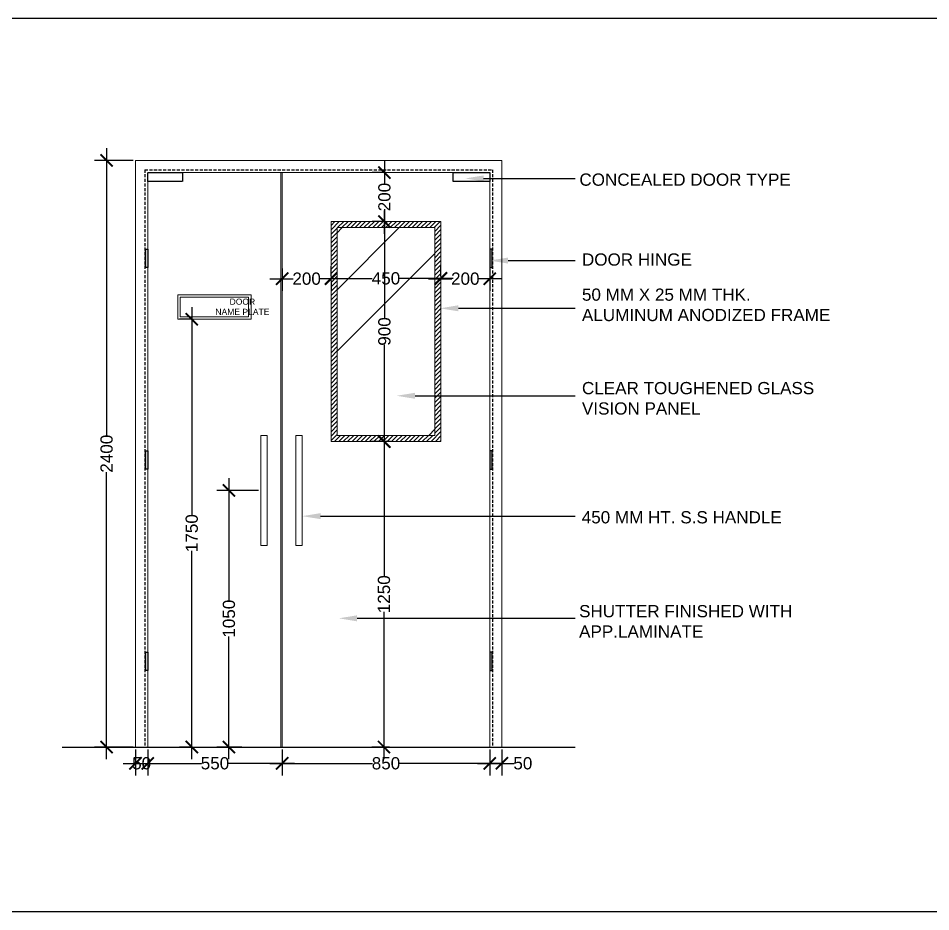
# Model space of a CAD drawing. Header units: millimetres. Extents: x -661525 to 498941, y 282148 to 1359693.
# Drawn here: x -342945 to -339209, y 288714 to 292369 of the extents above; entities that cross this region are included whole.
import ezdxf
from ezdxf import colors
from ezdxf.entities.mleader import LeaderData, LeaderLine
from ezdxf.math import Vec2, Vec3

# ---------------------------------------------------------------- set-up
doc = ezdxf.new("R2010")
doc.units = ezdxf.units.MM
doc.header["$LTSCALE"] = 2.5
doc.header["$PDMODE"] = 35
doc.header["$PDSIZE"] = 15
doc.linetypes.add('DASHED', pattern=[0.75, 0.5, -0.25])
doc.layers.get('0').update_dxf_attribs({"linetype": 'CONTINUOUS'})
doc.layers.get('DEFPOINTS').update_dxf_attribs({"linetype": 'CONTINUOUS'})
for name, color, linetype in [('A-HATCH', 251, 'CONTINUOUS'), ('DOOR TEXT', 7, 'CONTINUOUS'), ('DOOR TYPE', 7, 'CONTINUOUS'), ('HATCH', 8, 'CONTINUOUS')]:
    doc.layers.add(name, color=color, linetype=linetype)
for name, color, linetype, lineweight in [('DIM', 47, 'CONTINUOUS', 18), ('furn', 26, 'CONTINUOUS', 18), ('partition', 6, 'CONTINUOUS', 18), ('TEXT', 7, 'CONTINUOUS', 9)]:
    doc.layers.add(name, color=color, linetype=linetype, lineweight=lineweight)
doc.styles.add('ARIAL', font='arial.ttf')
doc.styles.add('COMPLEX', font='complex.shx', dxfattribs={"width": 0.8})
doc.styles.add('SIMPLEX', font='verdana.ttf', dxfattribs={"height": 200})
doc.styles.get("Standard").update_dxf_attribs({"font": 'txt.shx', "height": 1})
doc.dimstyles.new('TICK100', dxfattribs={"dimtxt": 250, "dimasz": 200, "dimexe": 150, "dimexo": 10, "dimgap": 50, "dimtad": 0, "dimdec": 0, "dimrnd": 5, "dimzin": 1, "dimdsep": 46, "dimtxsty": 'COMPLEX', "dimblk1": 'ARCHTICK', "dimblk2": 'ARCHTICK', "dimsah": 1, "dimcen": 0.09375, "dimdle": 150, "dimclrd": 11, "dimclre": 11, "dimclrt": 7, "dimadec": 0, "dimazin": 0, "dimtfac": 1, "dimtdec": 0, "dimtofl": 0, "dimtmove": 0, "dimatfit": 3, "dimldrblk": 'OPEN90', "dimfxl": 1, "dimtolj": 1, "dimtzin": 1, "dimarcsym": 0})

# ---------------------------------------------------------------- blocks, each defined once
blk = doc.blocks.new('_ARCHTICK')
at = {"color": 0, "linetype": 'ByBlock', "const_width": 0.15}
blk.add_lwpolyline([(-0.5, -0.5), (0.5, 0.5)], dxfattribs=at)
blk = doc.blocks.new('*D100')
at = {"layer": 'DEFPOINTS', "color": 0, "transparency": 16777216}
for p in [(-342582.7, 291787.9), (-342464.5, 291787.9), (-342464.5, 289387.9)]:
    blk.add_point(p, dxfattribs=at)
at = {"layer": 'DOOR TYPE', "color": 8, "lineweight": -2, "transparency": 16777216}
for p, q in [((-342582.7, 291837.9), (-342582.7, 290662.8)), ((-342474.5, 291787.9), (-342632.7, 291787.9)), ((-342582.7, 289337.9), (-342582.7, 290513)), ((-342474.5, 289387.9), (-342632.7, 289387.9))]:
    blk.add_line(p, q, dxfattribs=at)
at = {"layer": 'DOOR TYPE', "color": 8, "lineweight": -2, "transparency": 16777216, "xscale": 50, "yscale": 50, "zscale": 50}
for p, rotation in [((-342582.7, 291787.9), 90), ((-342582.7, 289387.9), 270)]:
    blk.add_blockref('_ARCHTICK', p, dxfattribs=dict(at, rotation=rotation))
at = {"layer": 'DOOR TYPE', "color": 1, "transparency": 16777216, "insert": (-342582.7, 290587.9), "char_height": 50, "attachment_point": 5, "rotation": 90, "style": 'ARIAL'}
blk.add_mtext('\\A1;2400', dxfattribs=at)
blk = doc.blocks.new('*D91')
at = {"layer": 'DEFPOINTS', "color": 0, "transparency": 16777216}
for p in [(-342081.8, 290437.9), (-341951, 290437.9), (-342019.4, 289387.9)]:
    blk.add_point(p, dxfattribs=at)
at = {"layer": 'DOOR TYPE', "color": 8, "lineweight": -2, "transparency": 16777216}
for p, q in [((-342081.8, 290487.9), (-342081.8, 289985.1)), ((-341961, 290437.9), (-342131.8, 290437.9)), ((-342081.8, 289337.9), (-342081.8, 289840.8)), ((-342029.4, 289387.9), (-342131.8, 289387.9))]:
    blk.add_line(p, q, dxfattribs=at)
at = {"layer": 'DOOR TYPE', "color": 8, "lineweight": -2, "transparency": 16777216, "xscale": 50, "yscale": 50, "zscale": 50}
for p, rotation in [((-342081.8, 290437.9), 90), ((-342081.8, 289387.9), 270)]:
    blk.add_blockref('_ARCHTICK', p, dxfattribs=dict(at, rotation=rotation))
at = {"layer": 'DOOR TYPE', "color": 1, "transparency": 16777216, "insert": (-342081.8, 289912.9), "char_height": 50, "attachment_point": 5, "rotation": 90, "style": 'ARIAL'}
blk.add_mtext('\\A1;1050', dxfattribs=at)
blk = doc.blocks.new('*D92')
at = {"layer": 'DEFPOINTS', "color": 0, "transparency": 16777216}
for p in [(-341447.2, 290638.1), (-341447.2, 290638.1), (-341415.3, 289387.9)]:
    blk.add_point(p, dxfattribs=at)
at = {"layer": 'DOOR TYPE', "color": 8, "lineweight": -2, "transparency": 16777216}
for p, q in [((-341447.2, 290688.1), (-341447.2, 290085.2)), ((-341457.2, 290638.1), (-341497.2, 290638.1)), ((-341447.2, 289337.9), (-341447.2, 289940.9)), ((-341425.3, 289387.9), (-341497.2, 289387.9))]:
    blk.add_line(p, q, dxfattribs=at)
at = {"layer": 'DOOR TYPE', "color": 8, "lineweight": -2, "transparency": 16777216, "xscale": 50, "yscale": 50, "zscale": 50}
for p, rotation in [((-341447.2, 290638.1), 90), ((-341447.2, 289387.9), 270)]:
    blk.add_blockref('_ARCHTICK', p, dxfattribs=dict(at, rotation=rotation))
at = {"layer": 'DOOR TYPE', "color": 1, "transparency": 16777216, "insert": (-341447.2, 290013), "char_height": 50, "attachment_point": 5, "rotation": 90, "style": 'ARIAL'}
blk.add_mtext('\\A1;1250', dxfattribs=at)
blk = doc.blocks.new('*D93')
at = {"layer": 'DEFPOINTS', "color": 0, "transparency": 16777216}
for p in [(-341445.4, 291537.9), (-341439.2, 291537.9), (-341410.7, 290638.1)]:
    blk.add_point(p, dxfattribs=at)
at = {"layer": 'DOOR TYPE', "color": 8, "lineweight": -2, "transparency": 16777216}
for p, q in [((-341445.4, 291587.9), (-341445.4, 291143.1)), ((-341449.2, 291537.9), (-341495.4, 291537.9)), ((-341445.4, 290588.1), (-341445.4, 291033)), ((-341420.7, 290638.1), (-341495.4, 290638.1))]:
    blk.add_line(p, q, dxfattribs=at)
at = {"layer": 'DOOR TYPE', "color": 8, "lineweight": -2, "transparency": 16777216, "xscale": 50, "yscale": 50, "zscale": 50}
for p, rotation in [((-341445.4, 291537.9), 90), ((-341445.4, 290638.1), 270)]:
    blk.add_blockref('_ARCHTICK', p, dxfattribs=dict(at, rotation=rotation))
at = {"layer": 'DOOR TYPE', "color": 1, "transparency": 16777216, "insert": (-341445.4, 291088), "char_height": 50, "attachment_point": 5, "rotation": 90, "style": 'ARIAL'}
blk.add_mtext('\\A1;900', dxfattribs=at)
blk = doc.blocks.new('*D88')
at = {"layer": 'DEFPOINTS', "color": 0, "transparency": 16777216}
for p in [(-341864, 291355.1), (-341664, 291305.1), (-341664, 291303.8)]:
    blk.add_point(p, dxfattribs=at)
at = {"layer": 'DOOR TYPE', "color": 8, "lineweight": -2, "transparency": 16777216}
for p, q in [((-341864, 291345.1), (-341864, 291253.8)), ((-341914, 291303.8), (-341819.5, 291303.8)), ((-341614, 291303.8), (-341708.5, 291303.8)), ((-341664, 291295.1), (-341664, 291253.8))]:
    blk.add_line(p, q, dxfattribs=at)
at = {"layer": 'DOOR TYPE', "color": 8, "lineweight": -2, "transparency": 16777216, "xscale": 50, "yscale": 50, "zscale": 50, "rotation": 180}
blk.add_blockref('_ARCHTICK', (-341864, 291303.8), dxfattribs=at)
at = {"layer": 'DOOR TYPE', "color": 8, "lineweight": -2, "transparency": 16777216, "xscale": 50, "yscale": 50, "zscale": 50}
blk.add_blockref('_ARCHTICK', (-341664, 291303.8), dxfattribs=at)
at = {"layer": 'DOOR TYPE', "color": 1, "transparency": 16777216, "insert": (-341764, 291303.8), "char_height": 50, "attachment_point": 5, "style": 'ARIAL'}
blk.add_mtext('\\A1;200', dxfattribs=at)
blk = doc.blocks.new('*D89')
at = {"layer": 'DEFPOINTS', "color": 0, "transparency": 16777216}
for p in [(-341664, 291303.8), (-341214.5, 291305.1), (-341214.5, 291305.1)]:
    blk.add_point(p, dxfattribs=at)
at = {"layer": 'DOOR TYPE', "color": 8, "lineweight": -2, "transparency": 16777216}
for p, q in [((-341664, 291313.8), (-341664, 291355.1)), ((-341214.5, 291315.1), (-341214.5, 291355.1)), ((-341714, 291305.1), (-341495.3, 291305.1)), ((-341164.5, 291305.1), (-341383.1, 291305.1))]:
    blk.add_line(p, q, dxfattribs=at)
at = {"layer": 'DOOR TYPE', "color": 8, "lineweight": -2, "transparency": 16777216, "xscale": 50, "yscale": 50, "zscale": 50, "rotation": 180}
blk.add_blockref('_ARCHTICK', (-341664, 291305.1), dxfattribs=at)
at = {"layer": 'DOOR TYPE', "color": 8, "lineweight": -2, "transparency": 16777216, "xscale": 50, "yscale": 50, "zscale": 50}
blk.add_blockref('_ARCHTICK', (-341214.5, 291305.1), dxfattribs=at)
at = {"layer": 'DOOR TYPE', "color": 1, "transparency": 16777216, "insert": (-341439.2, 291305.1), "char_height": 50, "attachment_point": 5, "style": 'ARIAL'}
blk.add_mtext('\\A1;450', dxfattribs=at)
blk = doc.blocks.new('*D90')
at = {"layer": 'DEFPOINTS', "color": 0, "transparency": 16777216}
for p in [(-341014.5, 291353.8), (-341214.5, 291303.8), (-341014.5, 291303.8)]:
    blk.add_point(p, dxfattribs=at)
at = {"layer": 'DOOR TYPE', "color": 8, "lineweight": -2, "transparency": 16777216}
for p, q in [((-341214.5, 291313.8), (-341214.5, 291353.8)), ((-341014.5, 291343.8), (-341014.5, 291253.8)), ((-341264.5, 291303.8), (-341170, 291303.8)), ((-340964.5, 291303.8), (-341059, 291303.8))]:
    blk.add_line(p, q, dxfattribs=at)
at = {"layer": 'DOOR TYPE', "color": 8, "lineweight": -2, "transparency": 16777216, "xscale": 50, "yscale": 50, "zscale": 50, "rotation": 180}
blk.add_blockref('_ARCHTICK', (-341214.5, 291303.8), dxfattribs=at)
at = {"layer": 'DOOR TYPE', "color": 8, "lineweight": -2, "transparency": 16777216, "xscale": 50, "yscale": 50, "zscale": 50}
blk.add_blockref('_ARCHTICK', (-341014.5, 291303.8), dxfattribs=at)
at = {"layer": 'DOOR TYPE', "color": 1, "transparency": 16777216, "insert": (-341114.5, 291303.8), "char_height": 50, "attachment_point": 5, "style": 'ARIAL'}
blk.add_mtext('\\A1;200', dxfattribs=at)
blk = doc.blocks.new('*D94')
at = {"layer": 'DEFPOINTS', "color": 0, "transparency": 16777216}
for p in [(-341445.4, 291737.9), (-341444, 291737.9), (-341439.2, 291537.9)]:
    blk.add_point(p, dxfattribs=at)
at = {"layer": 'DOOR TYPE', "color": 8, "lineweight": -2, "transparency": 16777216}
for p, q in [((-341445.4, 291787.9), (-341445.4, 291693.4)), ((-341454, 291737.9), (-341495.4, 291737.9)), ((-341445.4, 291487.9), (-341445.4, 291582.4)), ((-341449.2, 291537.9), (-341495.4, 291537.9))]:
    blk.add_line(p, q, dxfattribs=at)
at = {"layer": 'DOOR TYPE', "color": 8, "lineweight": -2, "transparency": 16777216, "xscale": 50, "yscale": 50, "zscale": 50}
for p, rotation in [((-341445.4, 291737.9), 90), ((-341445.4, 291537.9), 270)]:
    blk.add_blockref('_ARCHTICK', p, dxfattribs=dict(at, rotation=rotation))
at = {"layer": 'DOOR TYPE', "color": 1, "transparency": 16777216, "insert": (-341445.4, 291637.9), "char_height": 50, "attachment_point": 5, "rotation": 90, "style": 'ARIAL'}
blk.add_mtext('\\A1;200', dxfattribs=at)
blk = doc.blocks.new('*D95')
at = {"layer": 'DEFPOINTS', "color": 0, "transparency": 16777216}
for p in [(-342234.1, 291137.9), (-342229.8, 291137.9), (-342229.8, 289387.9)]:
    blk.add_point(p, dxfattribs=at)
at = {"layer": 'DOOR TYPE', "color": 8, "lineweight": -2, "transparency": 16777216}
for p, q in [((-342234.1, 291187.9), (-342234.1, 290335.1)), ((-342239.8, 291137.9), (-342284.1, 291137.9)), ((-342234.1, 289337.9), (-342234.1, 290190.8)), ((-342239.8, 289387.9), (-342284.1, 289387.9))]:
    blk.add_line(p, q, dxfattribs=at)
at = {"layer": 'DOOR TYPE', "color": 8, "lineweight": -2, "transparency": 16777216, "xscale": 50, "yscale": 50, "zscale": 50}
for p, rotation in [((-342234.1, 291137.9), 90), ((-342234.1, 289387.9), 270)]:
    blk.add_blockref('_ARCHTICK', p, dxfattribs=dict(at, rotation=rotation))
at = {"layer": 'DOOR TYPE', "color": 1, "transparency": 16777216, "insert": (-342234.1, 290262.9), "char_height": 50, "attachment_point": 5, "rotation": 90, "style": 'ARIAL'}
blk.add_mtext('\\A1;1750', dxfattribs=at)
blk = doc.blocks.new('*D96')
at = {"layer": 'DEFPOINTS', "color": 0, "transparency": 16777216}
for p in [(-342464.5, 289387.9), (-342414.5, 289387.9), (-342414.5, 289321.2)]:
    blk.add_point(p, dxfattribs=at)
at = {"layer": 'DOOR TYPE', "color": 8, "lineweight": -2, "transparency": 16777216}
for p, q in [((-342464.5, 289377.9), (-342464.5, 289271.2)), ((-342414.5, 289377.9), (-342414.5, 289271.2)), ((-342514.5, 289321.2), (-342364.5, 289321.2))]:
    blk.add_line(p, q, dxfattribs=at)
at = {"layer": 'DOOR TYPE', "color": 8, "lineweight": -2, "transparency": 16777216, "xscale": 50, "yscale": 50, "zscale": 50, "rotation": 180}
blk.add_blockref('_ARCHTICK', (-342464.5, 289321.2), dxfattribs=at)
at = {"layer": 'DOOR TYPE', "color": 8, "lineweight": -2, "transparency": 16777216, "xscale": 50, "yscale": 50, "zscale": 50}
blk.add_blockref('_ARCHTICK', (-342414.5, 289321.2), dxfattribs=at)
at = {"layer": 'DOOR TYPE', "color": 1, "transparency": 16777216, "insert": (-342439.5, 289321.2), "char_height": 50, "attachment_point": 5, "style": 'ARIAL'}
blk.add_mtext('\\A1;50', dxfattribs=at)
blk = doc.blocks.new('*D97')
at = {"layer": 'DEFPOINTS', "color": 0, "transparency": 16777216}
for p in [(-342414.5, 289387.9), (-341864, 289387.9), (-341864, 289321.2)]:
    blk.add_point(p, dxfattribs=at)
at = {"layer": 'DOOR TYPE', "color": 8, "lineweight": -2, "transparency": 16777216}
for p, q in [((-342414.5, 289377.9), (-342414.5, 289271.2)), ((-341864, 289377.9), (-341864, 289271.2)), ((-342464.5, 289321.2), (-342194.3, 289321.2)), ((-341814, 289321.2), (-342084.1, 289321.2))]:
    blk.add_line(p, q, dxfattribs=at)
at = {"layer": 'DOOR TYPE', "color": 8, "lineweight": -2, "transparency": 16777216, "xscale": 50, "yscale": 50, "zscale": 50, "rotation": 180}
blk.add_blockref('_ARCHTICK', (-342414.5, 289321.2), dxfattribs=at)
at = {"layer": 'DOOR TYPE', "color": 8, "lineweight": -2, "transparency": 16777216, "xscale": 50, "yscale": 50, "zscale": 50}
blk.add_blockref('_ARCHTICK', (-341864, 289321.2), dxfattribs=at)
at = {"layer": 'DOOR TYPE', "color": 1, "transparency": 16777216, "insert": (-342139.2, 289321.2), "char_height": 50, "attachment_point": 5, "style": 'ARIAL'}
blk.add_mtext('\\A1;550', dxfattribs=at)
blk = doc.blocks.new('*D98')
at = {"layer": 'DEFPOINTS', "color": 0, "transparency": 16777216}
for p in [(-341864, 289387.9), (-341014.5, 289387.9), (-341014.5, 289321.2)]:
    blk.add_point(p, dxfattribs=at)
at = {"layer": 'DOOR TYPE', "color": 8, "lineweight": -2, "transparency": 16777216}
for p, q in [((-341864, 289377.9), (-341864, 289271.2)), ((-341014.5, 289377.9), (-341014.5, 289271.2)), ((-341914, 289321.2), (-341494.3, 289321.2)), ((-340964.5, 289321.2), (-341384.1, 289321.2))]:
    blk.add_line(p, q, dxfattribs=at)
at = {"layer": 'DOOR TYPE', "color": 8, "lineweight": -2, "transparency": 16777216, "xscale": 50, "yscale": 50, "zscale": 50, "rotation": 180}
blk.add_blockref('_ARCHTICK', (-341864, 289321.2), dxfattribs=at)
at = {"layer": 'DOOR TYPE', "color": 8, "lineweight": -2, "transparency": 16777216, "xscale": 50, "yscale": 50, "zscale": 50}
blk.add_blockref('_ARCHTICK', (-341014.5, 289321.2), dxfattribs=at)
at = {"layer": 'DOOR TYPE', "color": 1, "transparency": 16777216, "insert": (-341439.2, 289321.2), "char_height": 50, "attachment_point": 5, "style": 'ARIAL'}
blk.add_mtext('\\A1;850', dxfattribs=at)
blk = doc.blocks.new('*D99')
at = {"layer": 'DEFPOINTS', "color": 0, "transparency": 16777216}
for p in [(-341014.5, 289387.9), (-340964.5, 289387.9), (-340964.5, 289321.2)]:
    blk.add_point(p, dxfattribs=at)
at = {"layer": 'DOOR TYPE', "color": 8, "lineweight": -2, "transparency": 16777216}
for p, q in [((-341014.5, 289377.9), (-341014.5, 289271.2)), ((-340964.5, 289377.9), (-340964.5, 289271.2)), ((-341064.5, 289321.2), (-340964.5, 289321.2)), ((-341014.5, 289321.2), (-341064.5, 289321.2)), ((-340964.5, 289321.2), (-340914.5, 289321.2))]:
    blk.add_line(p, q, dxfattribs=at)
at = {"layer": 'DOOR TYPE', "color": 8, "lineweight": -2, "transparency": 16777216, "xscale": 50, "yscale": 50, "zscale": 50, "rotation": 180}
blk.add_blockref('_ARCHTICK', (-341014.5, 289321.2), dxfattribs=at)
at = {"layer": 'DOOR TYPE', "color": 8, "lineweight": -2, "transparency": 16777216, "xscale": 50, "yscale": 50, "zscale": 50}
blk.add_blockref('_ARCHTICK', (-340964.5, 289321.2), dxfattribs=at)
at = {"layer": 'DOOR TYPE', "color": 1, "transparency": 16777216, "insert": (-340878.8, 289321.2), "char_height": 50, "attachment_point": 5, "style": 'ARIAL'}
blk.add_mtext('\\A1;50', dxfattribs=at)

msp = doc.modelspace()

# ---------------------------------------------------------------- hatches: boundary and pattern name
at = {"layer": 'A-HATCH', "ltscale": 0.5}
h = msp.add_hatch(color=256, dxfattribs=at)
h.dxf.hatch_style = 1
h.paths.add_polyline_path([(-342424, 291350), (-342414.5, 291350), (-342414.5, 291425), (-342424, 291425)])
h = msp.add_hatch(color=256, dxfattribs=at)
h.dxf.hatch_style = 1
h.paths.add_polyline_path([(-341004.9, 291425), (-341014.5, 291425), (-341014.5, 291350), (-341004.9, 291350)])
h = msp.add_hatch(color=256, dxfattribs=at)
h.dxf.hatch_style = 1
h.paths.add_polyline_path([(-342424, 290525.2), (-342414.5, 290525.2), (-342414.5, 290600.2), (-342424, 290600.2)])
h = msp.add_hatch(color=256, dxfattribs=at)
h.dxf.hatch_style = 1
h.paths.add_polyline_path([(-341004.9, 290600.2), (-341014.5, 290600.2), (-341014.5, 290525.2), (-341004.9, 290525.2)])
h = msp.add_hatch(color=256, dxfattribs=at)
h.dxf.hatch_style = 1
h.paths.add_polyline_path([(-342424, 289700.4), (-342414.5, 289700.4), (-342414.5, 289775.4), (-342424, 289775.4)])
h = msp.add_hatch(color=256, dxfattribs=at)
h.dxf.hatch_style = 1
h.paths.add_polyline_path([(-341004.9, 289775.4), (-341014.5, 289775.4), (-341014.5, 289700.4), (-341004.9, 289700.4)])
at = {"layer": 'furn', "ltscale": 5}
h = msp.add_hatch(dxfattribs=at)
h.set_pattern_fill('AR-RROOF', color=4, scale=50, angle=45)
h.set_pattern_definition([(45, (-360069.9, 290788), (1077.63, 2873.68), [19050, -2540, 6350, -1270]), (45, (-359324.5, 292431.3), (-2092.4, 296.35), [3810, -419.1, 7620, -952.5]), (45, (-360384.2, 292000.3), (4068.056, 5271.41), [10160, -1778, 5080, -1270])])
h.paths.add_polyline_path([(-341639, 291512.9), (-341239.5, 291512.9), (-341239.5, 290663.1), (-341639, 290663.1)])
at = {"layer": 'HATCH', "ltscale": 5}
h = msp.add_hatch(dxfattribs=at)
h.set_pattern_fill('ANSI31', color=8, scale=4)
h.set_pattern_definition([(45, (-341439.201, 290812.939), (-8.98026, 8.98026), [])])
h.paths.add_polyline_path([(-341639, 291512.9), (-341239.5, 291512.9), (-341239.5, 290657), (-341214.5, 290657), (-341214.5, 291537.9), (-341664, 291537.9), (-341664, 290207.5), (-341639, 290207.5)])
h.paths.add_polyline_path([(-341214.5, 290657), (-341239.5, 290657), (-341239.5, 290207.5), (-341214.5, 290207.5)], flags=16)
h.paths.add_polyline_path([(-341214.5, 290207.5), (-341239.5, 290207.5), (-341239.5, 290663.1), (-341639, 290663.1), (-341639, 290207.5), (-341664, 290207.5), (-341664, 290638.1), (-341214.5, 290638.1)], flags=17)

# ---------------------------------------------------------------- linework, layer by layer
at = {"color": 8, "linetype": 'DASHED', "ltscale": 10}
for p, q in [((-342426.5, 291749.9), (-342426.5, 289387.9)), ((-342426.5, 291749.9), (-341002.5, 291749.9)), ((-341002.5, 291749.9), (-341002.5, 289387.9))]:
    msp.add_line(p, q, dxfattribs=at)
at = {"color": 8, "linetype": 'DASHED', "ltscale": 0.2}
for points in [[(-342414.5, 291737.9), (-342272.5, 291737.9), (-342272.5, 291701), (-342414.5, 291701)], [(-341164.5, 291737.9), (-341014.5, 291737.9), (-341014.5, 291701), (-341164.5, 291701)]]:
    msp.add_lwpolyline(points, close=True, dxfattribs=at)
at = {"ltscale": 0.5}
for points in [[(-342414.5, 291350), (-342424, 291350), (-342424, 291425), (-342414.5, 291425)], [(-341014.5, 291350), (-341004.9, 291350), (-341004.9, 291425), (-341014.5, 291425)], [(-342414.5, 290525.2), (-342424, 290525.2), (-342424, 290600.2), (-342414.5, 290600.2)], [(-341014.5, 290525.2), (-341004.9, 290525.2), (-341004.9, 290600.2), (-341014.5, 290600.2)], [(-342414.5, 289700.4), (-342424, 289700.4), (-342424, 289775.4), (-342414.5, 289775.4)], [(-341014.5, 289700.4), (-341004.9, 289700.4), (-341004.9, 289775.4), (-341014.5, 289775.4)]]:
    msp.add_lwpolyline(points, close=True, dxfattribs=at)
at = {"layer": 'DOOR TEXT', "ltscale": 5}
msp.add_line((-342764.5, 289387.9), (-340664.5, 289387.9), dxfattribs=at)
at = {"layer": 'DOOR TYPE'}
msp.add_lwpolyline([(-343481.2, 292369.3), (-335473.5, 292369.3), (-335473.5, 288714.2), (-343481.2, 288714.2)], close=True, dxfattribs=at)
at = {"layer": 'furn', "linetype": 'Continuous', "ltscale": 2}
for p, q in [((-342464.5, 291787.9), (-342464.5, 289387.9)), ((-342464.5, 291787.9), (-340964.5, 291787.9)), ((-340964.5, 291787.9), (-340964.5, 289387.9)), ((-342414.5, 291737.9), (-342414.5, 289387.9)), ((-342414.5, 291737.9), (-341014.5, 291737.9)), ((-341869, 291737.9), (-341869, 289387.9)), ((-341864, 291737.9), (-341864, 289387.9)), ((-341014.5, 291737.9), (-341014.5, 289387.9))]:
    msp.add_line(p, q, dxfattribs=at)
at = {"layer": 'furn', "color": 8, "linetype": 'Continuous', "ltscale": 2}
for points in [[(-341664, 291537.9), (-341214.5, 291537.9), (-341214.5, 290638.1), (-341664, 290638.1)], [(-341639, 291512.9), (-341239.5, 291512.9), (-341239.5, 290663.1), (-341639, 290663.1)]]:
    msp.add_lwpolyline(points, close=True, dxfattribs=at)
at = {"layer": 'furn', "linetype": 'Continuous', "ltscale": 2}
for points in [[(-342291.7, 291237.9), (-342291.7, 291137.9), (-341991.7, 291137.9), (-341991.7, 291237.9)], [(-342281.7, 291227.9), (-342281.7, 291147.9), (-342001.7, 291147.9), (-342001.7, 291227.9)]]:
    msp.add_lwpolyline(points, close=True, dxfattribs=at)
at = {"layer": 'partition', "color": 8, "lineweight": 18, "ltscale": 5}
for points in [[(-341951, 290662.9), (-341951, 290212.9), (-341925, 290212.9), (-341925, 290662.9)], [(-341782, 290662.9), (-341782, 290212.9), (-341808, 290212.9), (-341808, 290662.9)]]:
    msp.add_lwpolyline(points, close=True, dxfattribs=at)

# ---------------------------------------------------------------- texts
at = {"layer": 'DOOR TEXT', "char_height": 50, "attachment_point": 7, "style": 'SIMPLEX'}
for s, insert in [('\\pxql,t6;{\\f@Arial Unicode MS|b0|i0|c0|p34;CONCEALED DOOR TYPE}', (-340647.4, 291683.5)), ('\\pxql,t6;{\\f@Arial Unicode MS|b0|i0|c0|p34;DOOR HINGE}', (-340636.9, 291356.6)), ('\\pxql,t6;{\\f@Arial Unicode MS|b0|i0|c0|p34;50 MM X 25 MM THK.\\PALUMINUM ANODIZED FRAME }', (-340636.9, 291129.7)), ('\\pxql,t6;{\\f@Arial Unicode MS|b0|i0|c0|p34;CLEAR TOUGHENED GLASS\\PVISION PANEL}', (-340636.9, 290747.3)), ('\\pxql,t6;{\\f@Arial Unicode MS|b0|i0|c0|p34;450 MM HT. S.S HANDLE}', (-340637.8, 290302.2)), ('\\pxql,t6;{\\f@Arial Unicode MS|b0|i0|c0|p34;SHUTTER FINISHED WITH\\PAPP.LAMINATE}', (-340648.7, 289835.4))]:
    msp.add_mtext(s, dxfattribs=dict(at, insert=insert))
at = {"layer": 'TEXT', "insert": (-342137.5, 291155.7), "char_height": 25, "attachment_point": 7, "style": 'SIMPLEX'}
msp.add_mtext('\\pxqc,t6;{\\f@Arial Unicode MS|b0|i0|c0|p34;DOOR\\PNAME PLATE}', dxfattribs=at)

# ---------------------------------------------------------------- dimensions: what is measured, and where the dimension line sits
at = {"layer": 'DOOR TYPE'}
for base, p1, p2, picture, middle in [((-342582.7, 291787.9), (-342464.5, 289387.9), (-342464.5, 291787.9), '*D100', (-342582.7, 290587.9)), ((-341445.4, 291537.9), (-341410.7, 290638.1), (-341439.2, 291537.9), '*D93', (-341445.4, 291088)), ((-342234.1, 291137.9), (-342229.8, 289387.9), (-342229.8, 291137.9), '*D95', (-342234.1, 290262.9)), ((-341447.2, 290638.1), (-341415.3, 289387.9), (-341447.2, 290638.1), '*D92', (-341447.2, 290013)), ((-342081.8, 290437.9), (-342019.4, 289387.9), (-341951, 290437.9), '*D91', (-342081.8, 289912.9))]:
    dim = msp.add_linear_dim(base=base, p1=p1, p2=p2, angle=90, dimstyle='TICK100', override={"dimtxt": 50, "dimasz": 50, "dimexe": 50, "dimgap": 0, "dimtxsty": 'ARIAL', "dimdle": 50, "dimclrd": 8, "dimclre": 8, "dimclrt": 1}, dxfattribs=at)
    dim.commit()
    dim.dimension.update_dxf_attribs({"geometry": picture, "text_midpoint": middle})
dim = msp.add_linear_dim(base=(-341445.4, 291737.9), p1=(-341439.2, 291537.9), p2=(-341444, 291737.9), angle=90, dimstyle='TICK100', override={"dimtxt": 50, "dimasz": 50, "dimexe": 50, "dimgap": 0, "dimtxsty": 'ARIAL', "dimdle": 50, "dimclrd": 8, "dimclre": 8, "dimclrt": 1}, dxfattribs=at)
dim.commit()
dim.dimension.update_dxf_attribs({"geometry": '*D94', "text_midpoint": (-341445.4, 291637.9), "dimtype": 160})
for base, p1, p2, picture, middle in [((-341664, 291303.8), (-341864, 291355.1), (-341664, 291305.1), '*D88', (-341764, 291303.8)), ((-341014.5, 291303.8), (-341214.5, 291303.8), (-341014.5, 291353.8), '*D90', (-341114.5, 291303.8)), ((-342414.5, 289321.2), (-342464.5, 289387.9), (-342414.5, 289387.9), '*D96', (-342439.5, 289321.2))]:
    dim = msp.add_linear_dim(base=base, p1=p1, p2=p2, dimstyle='TICK100', override={"dimtxt": 50, "dimasz": 50, "dimexe": 50, "dimgap": 0, "dimtxsty": 'ARIAL', "dimdle": 50, "dimclrd": 8, "dimclre": 8, "dimclrt": 1}, dxfattribs=at)
    dim.commit()
    dim.dimension.update_dxf_attribs({"geometry": picture, "text_midpoint": middle, "dimtype": 160})
for base, p1, p2, picture, middle in [((-341214.4514175, 291305.0588114), (-341663.9514175, 291303.7942353), (-341214.4514175, 291305.0588114), '*D89', (-341439.2014175, 291305.0588114)), ((-341014.4514175, 289321.1745652), (-341863.9514175, 289387.9392825), (-341014.4514175, 289387.9392825), '*D98', (-341439.2014175, 289321.1745652)), ((-340964.5, 289321.2), (-341014.5, 289387.9), (-340964.5, 289387.9), '*D99', (-340878.8, 289321.2))]:
    dim = msp.add_linear_dim(base=base, p1=p1, p2=p2, dimstyle='TICK100', override={"dimtxt": 50, "dimasz": 50, "dimexe": 50, "dimgap": 0, "dimtxsty": 'ARIAL', "dimdle": 50, "dimclrd": 8, "dimclre": 8, "dimclrt": 1}, dxfattribs=at)
    dim.commit()
    dim.dimension.update_dxf_attribs({"geometry": picture, "text_midpoint": middle})
dim = msp.add_linear_dim(base=(-341864, 289321.2), p1=(-342414.5, 289387.9), p2=(-341864, 289387.9), text='550', dimstyle='TICK100', override={"dimtxt": 50, "dimasz": 50, "dimexe": 50, "dimgap": 0, "dimtxsty": 'ARIAL', "dimdle": 50, "dimclrd": 8, "dimclre": 8, "dimclrt": 1}, dxfattribs=at)
dim.commit()
dim.dimension.update_dxf_attribs({"geometry": '*D97', "text_midpoint": (-342139.2, 289321.2)})

# ---------------------------------------------------------------- leaders
at = {"layer": 'DIM', "ltscale": 5}
ml = msp.add_multileader_mtext('Standard', dxfattribs=at)
ml.set_content('', color=256)
ml.set_leader_properties()
ml.build(insert=Vec2(0, 0))
ml.multileader.update_dxf_attribs({"text_right_attachment_type": 6, "dogleg_length": 0.36, "arrow_head_size": 75})
ctx = ml.context
ctx.base_point, ctx.arrow_head_size, ctx.plane_origin = Vec3(-340664.1, 291714), 75, Vec3(-340664.5, 291714)
ctx.right_attachment = 6
notes = []
notes.append((ctx, [(0, (1, 1, 0), (-340664.5, 291714), (1, 0), 0.36, [(0, [(-341114.5, 291714)], 0, [])])]))
ctx.mtext.insert, ctx.mtext.flow_direction = Vec3(-340662.1, 291716), 5
ml = msp.add_multileader_mtext('Standard', dxfattribs=at)
ml.set_content('', color=256)
ml.set_leader_properties()
ml.build(insert=Vec2(0, 0))
ml.multileader.update_dxf_attribs({"text_right_attachment_type": 6, "dogleg_length": 0.36, "arrow_head_size": 75})
ctx = ml.context
ctx.base_point, ctx.arrow_head_size, ctx.plane_origin = Vec3(-340664.1, 291378.1), 75, Vec3(-340664.5, 291378.1)
ctx.right_attachment = 6
notes.append((ctx, [(0, (1, 1, 0), (-340664.5, 291378.1), (1, 0), 0.36, [(0, [(-341014.5, 291378.1)], 0, [])])]))
ctx.mtext.insert, ctx.mtext.flow_direction = Vec3(-340662.1, 291380.1), 5
ml = msp.add_multileader_mtext('Standard', dxfattribs=at)
ml.set_content('', color=256)
ml.set_leader_properties()
ml.build(insert=Vec2(0, 0))
ml.multileader.update_dxf_attribs({"text_right_attachment_type": 6, "dogleg_length": 0.36, "arrow_head_size": 75})
ctx = ml.context
ctx.base_point, ctx.arrow_head_size, ctx.plane_origin = Vec3(-340664.1, 291182.8), 75, Vec3(-340664.5, 291182.8)
ctx.right_attachment = 6
notes.append((ctx, [(0, (1, 1, 0), (-340664.5, 291182.8), (1, 0), 0.36, [(0, [(-341217.7, 291182.8)], 0, [])])]))
ctx.mtext.insert, ctx.mtext.flow_direction = Vec3(-340662.1, 291184.8), 5
ml = msp.add_multileader_mtext('Standard', dxfattribs=at)
ml.set_content('', color=256)
ml.set_leader_properties()
ml.build(insert=Vec2(0, 0))
ml.multileader.update_dxf_attribs({"text_right_attachment_type": 6, "dogleg_length": 0.36, "arrow_head_size": 75})
ctx = ml.context
ctx.base_point, ctx.arrow_head_size, ctx.plane_origin = Vec3(-340664.1, 290824.9), 75, Vec3(-340664.5, 290824.9)
ctx.right_attachment = 6
notes.append((ctx, [(0, (1, 1, 0), (-340664.5, 290824.9), (1, 0), 0.36, [(0, [(-341395.3, 290824.9)], 0, [])])]))
ctx.mtext.insert, ctx.mtext.flow_direction = Vec3(-340662.1, 290826.9), 5
ml = msp.add_multileader_mtext('Standard', dxfattribs=at)
ml.set_content('', color=256)
ml.set_leader_properties()
ml.build(insert=Vec2(0, 0))
ml.multileader.update_dxf_attribs({"text_right_attachment_type": 6, "dogleg_length": 0.36, "arrow_head_size": 75})
ctx = ml.context
ctx.base_point, ctx.arrow_head_size, ctx.plane_origin = Vec3(-340664.1, 290332.5), 75, Vec3(-340664.5, 290257.5)
ctx.right_attachment = 6
notes.append((ctx, [(0, (1, 1, 0), (-340664.5, 290332.5), (1, 0), 0.36, [(0, [(-341782, 290332.5)], 0, [])])]))
ctx.mtext.insert, ctx.mtext.flow_direction = Vec3(-340662.1, 290334.5), 5
ml = msp.add_multileader_mtext('Standard', dxfattribs=at)
ml.set_content('', color=256)
ml.set_leader_properties()
ml.build(insert=Vec2(0, 0))
ml.multileader.update_dxf_attribs({"text_right_attachment_type": 6, "dogleg_length": 0.36, "arrow_head_size": 75})
ctx = ml.context
ctx.base_point, ctx.arrow_head_size, ctx.plane_origin = Vec3(-340664.1, 289914.5), 75, Vec3(-340664.5, 289914.5)
ctx.right_attachment = 6
notes.append((ctx, [(0, (1, 1, 0), (-340664.5, 289914.5), (1, 0), 0.36, [(0, [(-341632.3, 289914.5)], 0, [])])]))
ctx.mtext.insert, ctx.mtext.flow_direction = Vec3(-340662.1, 289916.5), 5
for ctx, leaders in notes:
    for number, flags, end, landing, length, lines in leaders:
        leader = LeaderData()
        leader.index, (leader.has_last_leader_line, leader.has_dogleg_vector, leader.attachment_direction) = number, flags
        leader.last_leader_point, leader.dogleg_vector, leader.dogleg_length = Vec3(end), Vec3(landing), length
        for number, points, colour, breaks in lines:
            line = LeaderLine()
            line.index, line.vertices, line.color, line.breaks = number, Vec3.list(points), colors.encode_raw_color(colour), breaks
            leader.lines.append(line)
        ctx.leaders.append(leader)

doc.saveas('drawing.dxf')
